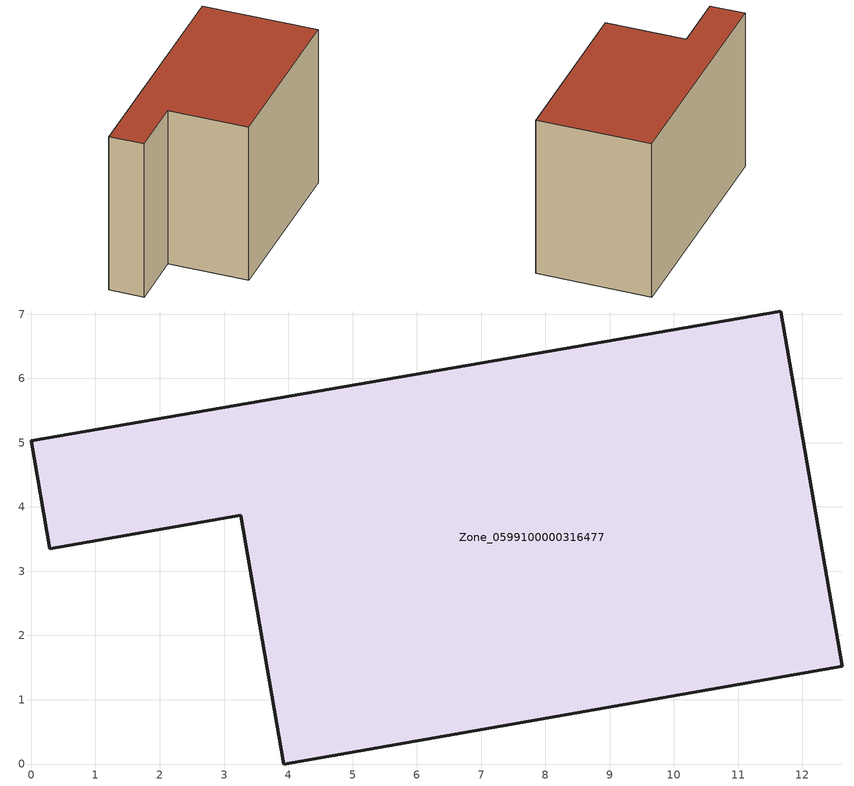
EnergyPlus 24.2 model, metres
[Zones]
Zone_0599100000316477
 floor ground (C_G): 3.26,3.87 0.29,3.35 0,5.03 11.66,7.05 12.62,1.52 3.93,0 z0
 wall outside (C_F): 11.66,7.05 0,5.03 0.29,3.35 3.26,3.87 3.93,0 12.62,1.52 11.66,7.05 z0:8.19
 roof outside (C_R): 3.93,0 12.62,1.52 11.66,7.05 0,5.03 0.29,3.35 3.26,3.87 z8.19
[BUILDING]
Pand.0599100000316477: North Axis=0; Terrain=City; Loads Convergence Tolerance Value=0.04; Temperature Convergence Tolerance Value=0.4; Solar Distribution=FullExterior; Maximum Number of Warmup Days=25; Minimum Number of Warmup Days=1
[Site:Location]
Rotterdam.The.Hague.AP_ZH_NLD Design_Conditions: Latitude=51.96; Longitude=4.45; Time Zone=1; Elevation=-4.5
[SITE:GROUNDTEMPERATURE:BUILDINGSURFACE]
18, 18, 18, 18, 18, 18, 18, 18, 18, 18, 18, 18
[MATERIAL] Thermal Absorptance=0.9; Solar Absorptance=0.7; Visible Absorptance=0.7
Name | Roughness | Thickness | Conductivity | Density | Specific Heat
G.TI.1975-1991 | MediumSmooth | 0.15 | 0.288461 | 540 | 1210
F.TI.1975-1991 | Rough | 0.3 | 0.230769 | 1920 | 840
R.TI.1975-1991 | MediumRough | 0.2 | 0.153846 | 1500 | 1000
[CONSTRUCTION]
C_G: G.TI.1975-1991
C_F: F.TI.1975-1991
C_R: R.TI.1975-1991
[ZONE]
Zone_0599100000316477: Type=1; Multiplier=1; Ceiling Height=Autocalculate; Volume=Autocalculate; Floor Area=autocalculate; Part of Total Floor Area=Yes
[ZONEINFILTRATION:DESIGNFLOWRATE]
Infil_Zone_0599100000316477: Zone or ZoneList or Space or SpaceList=Zone_0599100000316477; Schedule=AlwaysOn; Design Flow Rate Calculation Method=Flow/Area; Flow Rate per Floor Area=0.003; Constant Term Coefficient=1; Temperature Term Coefficient=0; Velocity Term Coefficient=0; Velocity Squared Term Coefficient=0
[HVACTEMPLATE:ZONE:IDEALLOADSAIRSYSTEM]
Zone_0599100000316477: Maximum Heating Supply Air Temperature=50; Minimum Cooling Supply Air Temperature=13; Maximum Heating Supply Air Humidity Ratio=0.0156; Minimum Cooling Supply Air Humidity Ratio=0.0077; Heating Limit=NoLimit; Cooling Limit=NoLimit; Dehumidification Control Type=ConstantSensibleHeatRatio; Cooling Sensible Heat Ratio=0.7; Dehumidification Setpoint=60; Humidification Control Type=None; Humidification Setpoint=30; Outdoor Air Method=None; Outdoor Air Flow Rate per Person=0.00944; Outdoor Air Flow Rate per Zone Floor Area=0; Outdoor Air Flow Rate per Zone=0; Demand Controlled Ventilation Type=None; Outdoor Air Economizer Type=NoEconomizer; Heat Recovery Type=None; Sensible Heat Recovery Effectiveness=0.7; Latent Heat Recovery Effectiveness=0.65
[ZONECONTROL:THERMOSTAT]
ThermostatControl_Zone_0599100000316477: Zone or ZoneList=Zone_0599100000316477; Control Type Schedule=DualSetpointControlType; Control 1=Thermostat_Zone_0599100000316477; Temperature Difference Between Cutout And Setpoint=0
[THERMOSTATSETPOINT:DUALSETPOINT]
Thermostat_Zone_0599100000316477: Heating Setpoint Temperature Schedule=HeatingSetpoint_Zone_0599100000316477; Cooling Setpoint Temperature Schedule=CoolingSetpoint_Zone_0599100000316477
[SCHEDULE:COMPACT]
HeatingSetpoint_Zone_0599100000316477: Through: 12/31, For: AllDays, Until: 24:00, 21
CoolingSetpoint_Zone_0599100000316477: Through: 12/31, For: AllDays, Until: 24:00, 24
DualSetpointControlType: Through: 12/31, For: AllDays, Until: 24:00, 4
AlwaysOn: Through: 12/31, For: AllDays, Until: 24:00, 1
